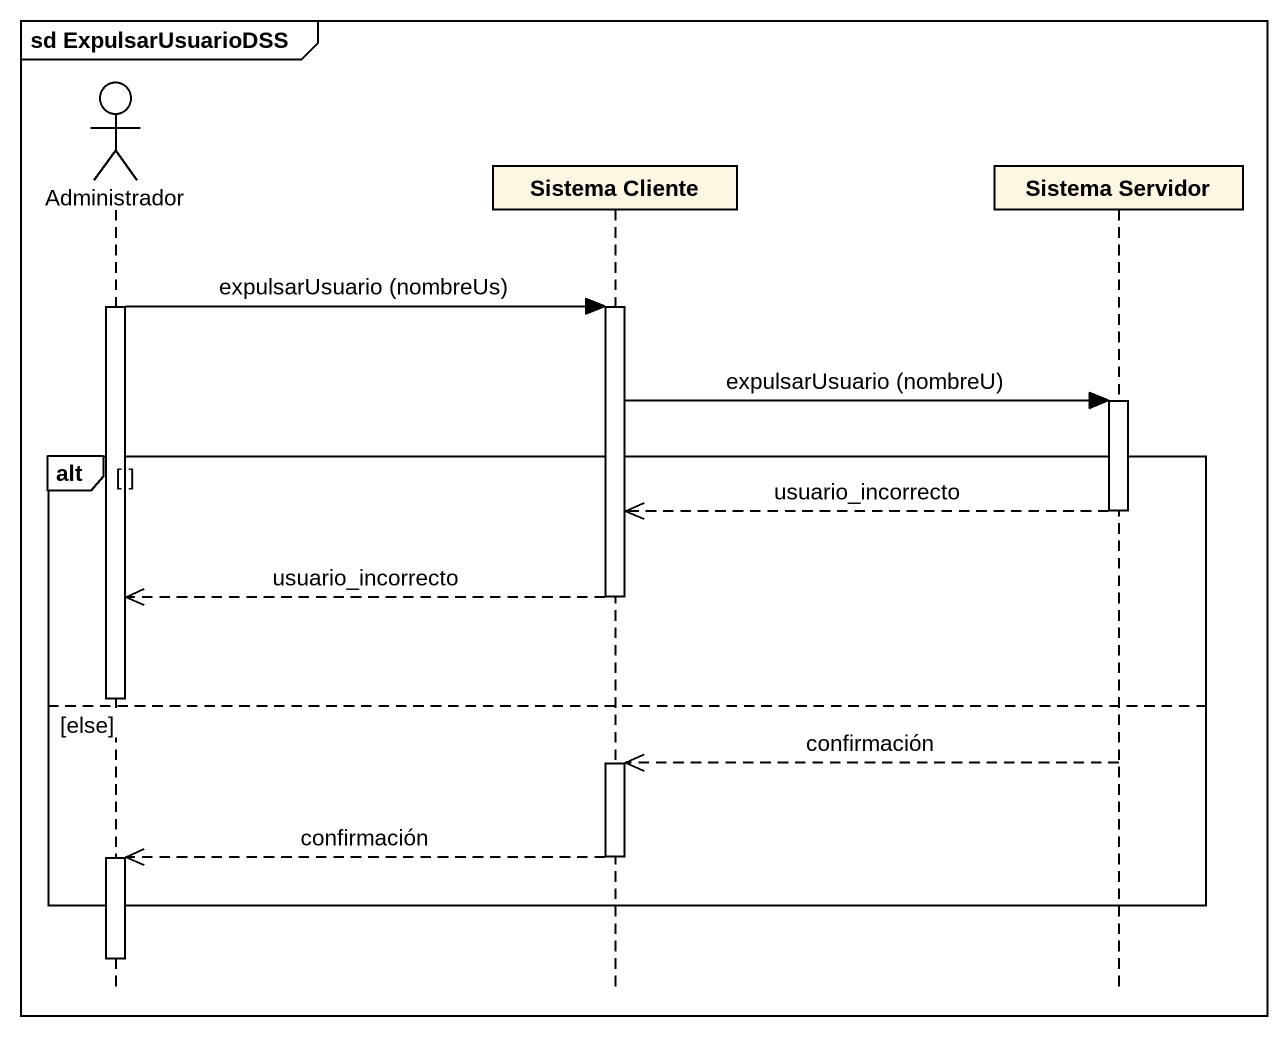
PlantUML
@startuml
mainframe sd ExpulsarUsuarioDSS
hide footbox
actor Administrador
participant "Sistema Cliente" as Sistema_Cliente
participant "Sistema Servidor" as Sistema_Servidor

activate Administrador
Administrador -> Sistema_Cliente : expulsarUsuario (nombreUs)
activate Sistema_Cliente
Sistema_Cliente -> Sistema_Servidor : expulsarUsuario (nombreU)
activate Sistema_Servidor
alt
  Sistema_Servidor -->> Sistema_Cliente : usuario_incorrecto
  deactivate Sistema_Servidor
  Sistema_Cliente -->> Administrador : usuario_incorrecto
  deactivate Sistema_Cliente
  deactivate Administrador
else else
  Sistema_Servidor -->> Sistema_Cliente : confirmación
  activate Sistema_Cliente
  Sistema_Cliente -->> Administrador : confirmación
  deactivate Sistema_Cliente
  activate Administrador
end
deactivate Administrador
@enduml
